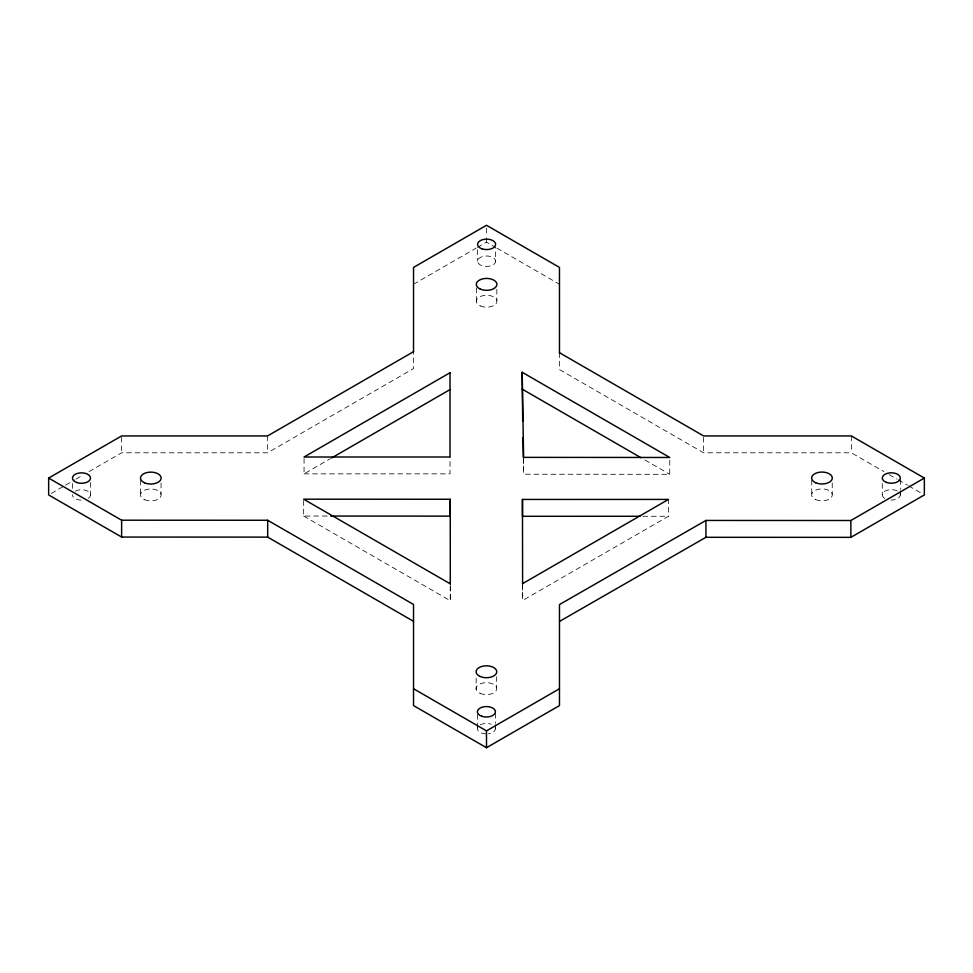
<?xml version="1.0" encoding="UTF-8"?>
<svg xmlns="http://www.w3.org/2000/svg" width="973" height="973" viewBox="0 0 973 973"><rect width="100%" height="100%" fill="white"/><g stroke="black" fill="none" stroke-linecap="round" stroke-linejoin="round"><path stroke-width="0.73" stroke-dasharray="4.87 3.65" d="M51.253 493.42L64.291 485.904M65.592 485.15L74.714 479.884M76.016 479.13L82.535 475.371M89.042 471.601L121.625 452.798L267.575 452.798L413.525 368.536L413.525 351.679M413.525 284.262L476.077 248.151M477.378 247.397L486.5 242.131L495.622 247.397L495.634 261.372A9.025 5.218 0 0 1 481.842 265.629A9.025 5.218 0 0 1 482.34 256.604A9.025 5.218 0 0 1 495.634 261.372M304.062 458.417L304.062 473.863L330.358 458.672M522.61 585.418L522.647 600.45L668.463 516.262L668.463 499.417M559.475 352.725L559.475 369.582L703.613 452.798L851.375 452.798L883.958 471.601M304.062 473.863L450.013 473.863L450.013 457.006M642.873 516.274L668.463 516.262M523.352 459.025L523.608 474.216L669.752 474.325L669.752 460.29M303.649 500.584L303.649 516.043L327.828 516.055M496.923 248.151L559.475 284.262M889.164 474.617L896.984 479.13M898.286 479.884L907.408 485.15M908.709 485.904L921.747 493.42M644.941 459.998L669.752 474.325M303.649 516.043L450.304 600.706L450.304 583.849M450.292 585.6L450.304 600.706M900.329 479.592L900.329 489.419M900.329 490.83L900.329 495.038M882.28 483.472L882.28 494.71M851.375 435.94L851.375 452.798M832.231 482.912L832.231 494.15M811.737 480.151L811.737 495.598M703.613 437.351L703.613 452.798M523.608 457.371L523.608 474.216M522.647 583.593L522.647 600.45M496.85 289.273L496.85 300.511M496.668 676.661L496.668 687.899M495.439 713.355L495.439 723.194M495.439 724.593L495.439 728.813M486.5 228.096L486.5 236.524M486.5 237.923L486.5 242.131M477.585 249.806L477.585 261.044M477.39 714.437L477.39 728.473M476.369 287.911L476.369 301.946M476.174 678.108L476.174 689.334M267.575 435.94L267.575 452.798M161.056 482.973L161.056 494.211M140.574 480.2L140.574 495.646M121.625 437.351L121.625 452.798M90.513 482.45L90.513 495.099M72.464 483.52L72.464 489.139M900.098 493.688A9.025 5.218 0 0 1 891.025 500.086M884.725 498.444A9.025 5.218 0 0 1 885.126 491.073A9.025 5.218 0 0 1 897.897 491.304M495.208 727.451A9.025 5.218 0 0 1 488.482 733.715M486.135 733.849A9.025 5.218 0 0 1 477.779 727.135M480.236 724.836A9.025 5.218 0 0 1 491.183 724.216M75.31 491.122A9.025 5.218 0 0 1 88.069 491.365A9.025 5.218 0 0 1 87.667 498.723M81.197 500.134A9.025 5.218 0 0 1 72.464 494.758M480.248 305.923A10.326 5.96 0 0 0 496.826 302.068A10.326 5.96 0 0 0 482.754 295.707A10.326 5.96 0 0 0 480.248 305.923M815.617 499.563A10.326 5.96 0 0 0 832.195 495.707A10.326 5.96 0 0 0 818.123 489.346A10.326 5.96 0 0 0 815.617 499.563M480.054 693.311A10.326 5.96 0 0 0 496.644 689.456A10.326 5.96 0 0 0 482.559 683.095A10.326 5.96 0 0 0 480.054 693.311M144.454 499.623A10.326 5.96 0 0 0 161.032 495.756A10.326 5.96 0 0 0 146.959 489.395A10.326 5.96 0 0 0 144.454 499.623"/><path stroke-width="1.46" d="M413.525 621.321L267.684 537.12L121.625 537.06L48.65 494.929L48.65 478.071L121.625 435.94L267.575 435.94L413.525 351.679M331.671 457.918L450.013 389.601M522.647 583.593L668.463 499.417L522.465 499.441L522.465 516.298L639.869 516.274M413.525 688.738L486.5 730.869L559.475 688.738M48.65 478.071L121.625 520.202L267.684 520.263L413.525 604.464L413.525 705.583L486.5 747.714L559.475 705.583L559.475 604.574L705.924 520.446L850.864 520.506L924.35 478.071L924.35 494.929L850.864 537.351L705.924 537.303L559.475 621.431M450.292 584.092L450.244 499.271L303.649 499.185L450.304 583.849M330.856 516.055L450.244 516.128L450.244 499.271M924.35 478.071L851.375 435.94L703.613 435.94L559.475 352.725M522.173 372.27L669.752 457.48L523.608 457.371L522.173 372.27L522.708 421.041M522.173 389.127L641.025 457.736M523 437.753L523.328 457.505M522.465 499.441L522.61 583.922M850.864 520.506L850.864 537.351M705.924 520.446L705.924 537.303M559.475 353.114L559.475 267.417L486.5 225.286L413.525 267.417L413.525 351.983M486.5 730.869L486.5 747.714M267.684 520.263L267.684 537.12M121.625 520.202L121.625 537.06M450.013 372.744L304.062 457.006L450.013 457.006L450.013 372.744M480.248 289.066A10.326 5.96 0 0 0 496.826 285.211A10.326 5.96 0 0 0 482.754 278.85A10.326 5.96 0 0 0 480.248 289.066M481.842 248.784A9.025 5.218 0 0 0 495.634 244.515A9.025 5.218 0 0 0 482.34 239.759A9.025 5.218 0 0 0 481.842 248.784M815.617 482.717A10.326 5.96 0 0 0 832.195 478.85A10.326 5.96 0 0 0 818.123 472.489A10.326 5.96 0 0 0 815.617 482.717M886.549 482.45A9.025 5.218 0 0 0 900.329 478.181A9.025 5.218 0 0 0 887.048 473.425A9.025 5.218 0 0 0 886.549 482.45M480.054 676.454A10.326 5.96 0 0 0 496.644 672.598A10.326 5.96 0 0 0 482.559 666.237A10.326 5.96 0 0 0 480.054 676.454M481.659 716.225A9.025 5.218 0 0 0 495.439 711.956A9.025 5.218 0 0 0 482.158 707.189A9.025 5.218 0 0 0 481.659 716.225M144.454 482.766A10.326 5.96 0 0 0 161.032 478.911A10.326 5.96 0 0 0 146.959 472.55A10.326 5.96 0 0 0 144.454 482.766M76.721 482.499A9.025 5.218 0 0 0 90.513 478.242A9.025 5.218 0 0 0 77.22 473.474A9.025 5.218 0 0 0 76.721 482.499"/></g></svg>
